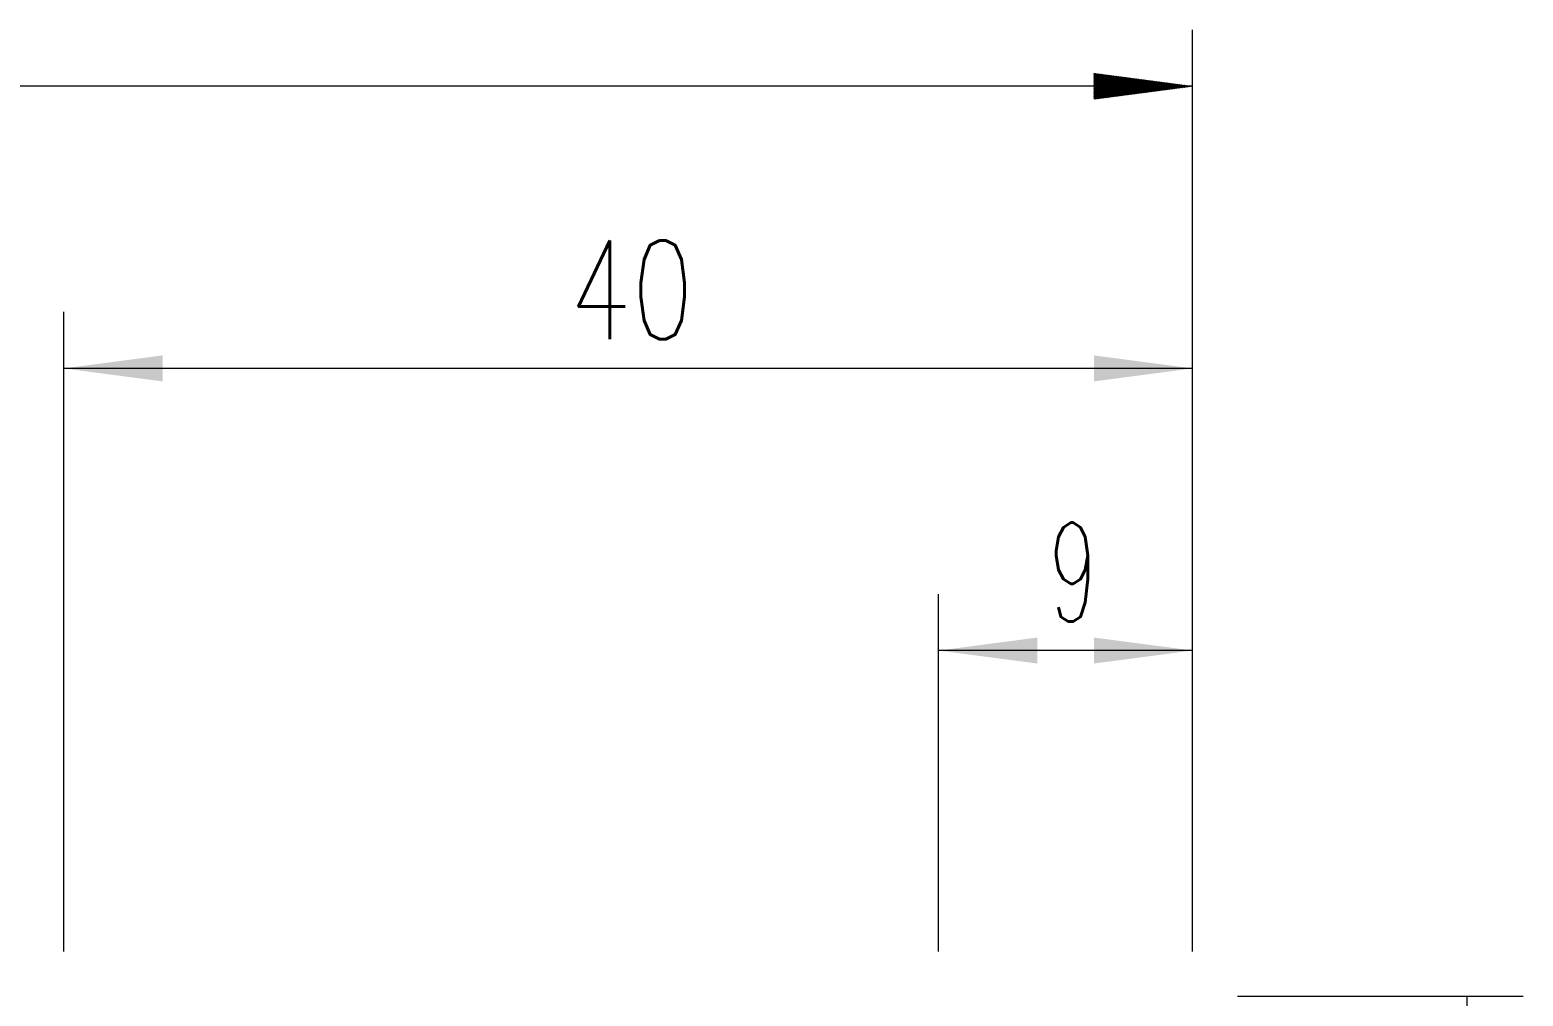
# Model space of a CAD drawing. Header units: millimetres. Extents: x -22 to 182, y -36 to 47.
# Drawn here: x 128.8 to 181.7, y 10 to 44.2 of the extents above; entities that cross this region are included whole.
import ezdxf

# ---------------------------------------------------------------- set-up
doc = ezdxf.new("R2010")
doc.units = ezdxf.units.MM
doc.layers.add('2', color=7, linetype='Continuous')
doc.layers.add('SK2', color=7, linetype='Continuous')
doc.styles.add('iso_b_vert', font='simplex.shx')
doc.dimstyles.get("Standard").update_dxf_attribs({"dimtxt": 0.18, "dimasz": 0.18, "dimexe": 0.18, "dimexo": 0.0625, "dimgap": 0.09, "dimtad": 1, "dimzin": 0, "dimdsep": 52, "dimtxsty": 'Standard', "dimcen": 0.09, "dimadec": 0, "dimazin": 0, "dimtfac": 1, "dimtdec": 4, "dimtofl": 0, "dimtmove": 0, "dimatfit": 3, "dimfxl": 1, "dimtolj": 1, "dimtzin": 0, "dimarcsym": 0})

# ---------------------------------------------------------------- blocks, each defined once
blk = doc.blocks.new('_U0')
at = {"layer": '2', "lineweight": 13}
for p, q in [((161, 11.5875), (161, 24.25)), ((170, 11.5875), (170, 24.25)), ((170, 22.25), (161, 22.25))]:
    blk.add_line(p, q, dxfattribs=at)
at = {"layer": '2', "lineweight": 18}
for points in [[(161, 22.25), (164.499998, 22.710784), (164.500002, 21.789216)], [(170, 22.25), (166.500002, 21.789216), (166.499998, 22.710784)]]:
    blk.add_solid(points, dxfattribs=at)
at = {"layer": '2', "lineweight": 18, "insert": (164.902767, 23.282634), "char_height": 3.5, "attachment_point": 7, "line_spacing_factor": 1.084337, "style": 'iso_b_vert'}
blk.add_mtext('\\W0.5742;9', dxfattribs=at)
blk = doc.blocks.new('_U1')
at = {"layer": '2', "lineweight": 13}
for p, q in [((130, 11.5875), (130, 34.25)), ((170, 11.5875), (170, 34.25)), ((170, 32.25), (130, 32.25))]:
    blk.add_line(p, q, dxfattribs=at)
at = {"layer": '2', "lineweight": 18}
for points in [[(130, 32.25), (133.499998, 32.710784), (133.500002, 31.789216)], [(170, 32.25), (166.500002, 31.789216), (166.499998, 32.710784)]]:
    blk.add_solid(points, dxfattribs=at)
at = {"layer": '2', "lineweight": 18, "insert": (147.910767, 33.282634), "char_height": 3.5, "attachment_point": 7, "line_spacing_factor": 1.084337, "style": 'iso_b_vert'}
blk.add_mtext('\\W0.7361;40', dxfattribs=at)

msp = doc.modelspace()

# ---------------------------------------------------------------- hatches: boundary and pattern name
at = {"layer": 'SK2', "lineweight": 13}
h = msp.add_hatch(dxfattribs=at)
h.set_pattern_fill('ANSI31', color=256, scale=0.0062, style=0)
h.paths.add_polyline_path([(170, 42.25), (166.5, 41.789), (166.5, 42.711)])

# ---------------------------------------------------------------- linework, layer by layer
at = {"layer": '2', "lineweight": 13}
for p, q in [((171.588, 10), (181.709, 10)), ((179.709, 10), (179.709, -10))]:
    msp.add_line(p, q, dxfattribs=at)
at = {"layer": 'SK2', "lineweight": 18}
for p, q in [((170, 11.588), (170, 44.25)), ((170, 42.25), (0, 42.25))]:
    msp.add_line(p, q, dxfattribs=at)

# ---------------------------------------------------------------- dimensions: what is measured, and where the dimension line sits
at = {"layer": '2', "lineweight": 18}
for base, p2, picture, middle in [((130, 32.25), (130, 10), '_U1', (150, 32.25)), ((161, 22.25), (161, 10), '_U0', (165.5, 22.25))]:
    dim = msp.add_linear_dim(base=base, p1=(170, 10), p2=p2, dimstyle='Standard', override={"dimtxt": 3.5, "dimasz": 3.5, "dimexe": 2, "dimexo": 1.5875, "dimgap": 1.75, "dimtad": 1, "dimtih": 1, "dimtoh": 0, "dimdec": 2, "dimlfac": 1, "dimzin": 8, "dimdsep": 46, "dimlunit": 2, "dimpost": '<>', "dimtxsty": 'iso_b_vert', "dimsah": 1, "dimse1": 0, "dimse2": 0, "dimsd1": 0, "dimsd2": 0, "dimclrd": 2, "dimclre": 2, "dimclrt": 2, "dimtol": 0, "dimtm": -0.1, "dimtfac": 1, "dimtdec": 2, "dimtofl": 1, "dimtmove": 0, "dimtzin": 8, "dimlwd": 13, "dimlwe": 13}, dxfattribs=at)
    dim.commit()
    dim.dimension.update_dxf_attribs({"geometry": picture, "text_midpoint": middle})

doc.saveas('drawing.dxf')
